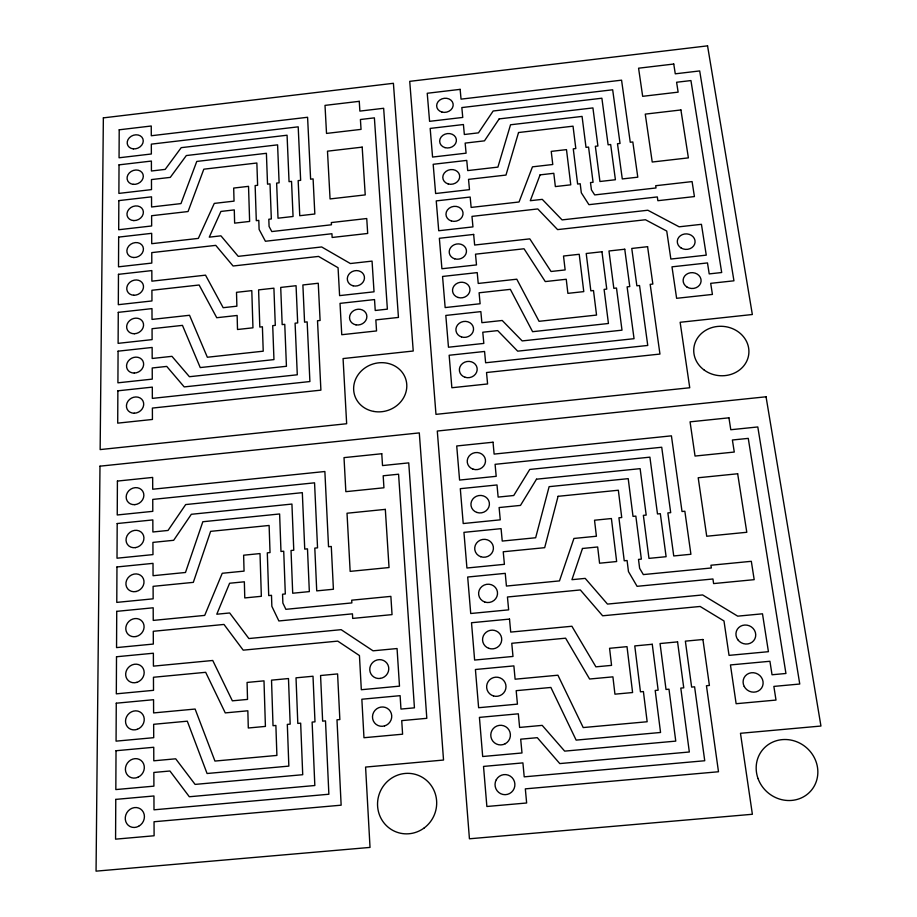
<?xml version="1.0" encoding="UTF-8"?>
<svg xmlns="http://www.w3.org/2000/svg" width="917" height="917" viewBox="0 0 917 917"><rect width="100%" height="100%" fill="white"/><g stroke="black" fill="none" stroke-linecap="round" stroke-linejoin="round"><path stroke-width="1.38" d="M115.771 799.395L115.576 839.158L154.102 835.765L154.045 821.747L341.147 805.183L336.986 719.811L339.852 719.547L337.594 673.926L320.572 675.52L322.635 721.14L325.501 720.865L328.871 794.237L153.999 809.814L153.941 795.967L115.771 799.395M116.023 750.736L115.829 789.571L153.907 786.144L153.85 772.458L169.932 771.002L189.326 796.747L314.829 785.514L312.124 722.103L314.99 721.839L313.006 676.242L296.019 677.835L297.807 723.421L300.661 723.158L302.725 774.705L195.092 784.402L175.697 758.806L153.804 760.801L153.747 747.275L116.023 750.736M116.264 703.201L116.069 741.142L153.712 737.681L153.655 724.304L187.309 721.186L207.07 773.501L288.844 766.108L287.319 724.396L290.173 724.132L288.477 678.546L271.524 680.15L273.025 725.714L275.879 725.45L276.9 755.425L214.945 761.064L195.115 709.047L153.609 712.922L153.552 699.705L116.264 703.201M116.505 656.755L116.321 693.837L153.517 690.329L153.46 677.262L205.672 672.31L225.261 712.899L247.842 710.79L248.301 727.995L265.414 726.413L263.993 680.85L247.074 682.443L247.533 699.407L232.356 700.829L212.744 660.481L153.426 666.132L153.368 653.225L116.505 656.755M116.734 611.352L116.551 647.597L153.334 644.055L153.277 631.286L223.989 624.443L243.2 650.153L337.754 641.121L359.441 655.563L361.321 689.722L399.491 686.157L397.061 648.537L373.047 650.818L341.147 629.67L248.874 638.541L229.674 612.969L216.79 614.218L229.605 583.246L244.346 581.802L244.782 597.93L261.345 596.302L260.015 553.57L243.624 555.209L244.06 571.119L222.246 573.274L204.709 615.399L153.242 620.408L153.185 607.788L116.734 611.352M116.963 566.958L116.78 602.389L153.15 598.824L153.105 586.341L193.315 582.364L210.623 531.356L269.117 525.464L270.034 552.573L267.305 552.848L268.715 595.58L271.489 595.316L271.856 606.32L278.871 620.958L352.449 613.84L352.69 618.413L392.04 614.619L390.871 596.382L351.704 600.188L351.853 602.916L285.886 609.324L282.872 603.077L282.551 594.227L285.313 593.964L283.72 551.209L280.98 551.484L279.616 513.967L202.829 521.739L185.486 572.483L153.059 575.704L153.013 563.359L116.963 566.958M117.193 523.538L117.009 558.201L152.979 554.602L152.921 542.394L173.668 540.296L191.332 514.288L291.927 504.063L293.772 550.211L291.033 550.487L292.706 593.23L309.338 591.603L307.482 548.847L304.742 549.111L302.323 492.658L185.67 504.568L168.029 530.45L152.887 531.986L152.83 519.916L117.193 523.538M117.41 481.07L117.238 514.976L152.795 511.342L152.749 499.41L314.554 482.823L317.546 547.839L314.806 548.114L316.732 590.88L333.41 589.253L331.289 546.475L328.538 546.738L324.87 471.51L152.715 489.231L152.658 477.425L117.41 481.07M117.869 390.814L117.708 423.138L152.428 419.459L152.382 408.076L320.904 390.149L317.511 320.744L320.102 320.457L318.256 283.25L302.885 284.958L304.57 322.165L307.161 321.878L309.9 381.541L152.348 398.379L152.302 387.123L117.869 390.814M118.075 351.177L117.915 382.825L152.268 379.122L152.222 367.981L166.734 366.41L184.202 386.905L297.291 374.789L295.091 323.197L297.681 322.91L296.065 285.714L280.717 287.422L282.172 324.607L284.763 324.331L286.436 366.284L189.418 376.715L171.949 356.335L152.188 358.478L152.142 347.451L118.075 351.177M118.27 312.353L118.11 343.348L152.107 339.622L152.062 328.71L182.46 325.375L200.238 367.568L273.954 359.602L272.716 325.65L275.295 325.363L273.908 288.179L258.594 289.875L259.82 327.06L262.4 326.773L263.225 351.188L207.345 357.24L189.532 315.276L152.027 319.414L151.981 308.616L118.27 312.353M118.465 274.332L118.316 304.685L151.958 300.948L151.913 290.265L199.127 285.004L216.744 317.718L237.136 315.471L237.514 329.501L252.954 327.805L251.797 290.632L236.506 292.328L236.884 306.186L223.175 307.699L205.534 275.157L151.878 281.164L151.832 270.584L118.465 274.332M118.66 237.102L118.511 266.824L151.798 263.076L151.763 252.611L215.759 245.366L233.078 265.999L318.554 256.416L338.064 267.73L339.599 295.618L374.033 291.812L372.05 261.116L350.363 263.534L321.661 246.96L238.237 256.347L220.928 235.829L209.271 237.159L220.928 211.437L234.282 209.901L234.637 223.14L249.63 221.433L248.53 186.346L233.686 188.065L234.041 201.132L214.28 203.402L198.336 238.397L151.729 243.693L151.683 233.331L118.66 237.102M118.843 200.605L118.694 229.743L151.649 225.972L151.614 215.724L188.054 211.54L203.815 169.186L256.863 163.008L257.62 185.303L255.144 185.589L256.301 220.665L258.8 220.378L259.11 229.41L265.414 241.251L331.931 233.732L332.137 237.469L367.694 233.457L366.743 218.533L331.335 222.556L331.45 224.78L271.799 231.554L269.082 226.488L268.819 219.243L271.329 218.957L270.011 183.87L267.535 184.157L266.4 153.299L196.765 161.438L180.97 203.597L151.58 206.978L151.534 196.834L118.843 200.605M119.027 164.854L118.889 193.395L151.511 189.613L151.465 179.572L170.287 177.382L186.334 155.546L277.599 144.852L279.112 182.815L276.636 183.102L278.011 218.189L293.062 216.481L291.537 181.383L289.05 181.669L287.067 135.223L181.211 147.66L165.186 169.393L151.431 170.998L151.397 161.06L119.027 164.854M119.21 129.801L119.061 157.781L151.362 153.987L151.328 144.141L298.197 126.833L300.65 180.328L298.163 180.615L299.756 215.713L314.829 213.993L313.098 178.895L310.611 179.182L307.585 117.273L151.294 135.739L151.248 125.996L119.21 129.801M99.987 466.168L96.056 871.15L370.021 847.411L365.585 767.071L443.53 760.044L419.298 432.904L99.987 466.168M103.357 117.869L100.148 449.582L346.66 423.734L343.073 358.57L413.235 351.016L393.404 83.298L103.357 117.869M558.075 496.315L544.675 547.678L503.238 551.77L504.407 564.333L466.925 568.013L463.945 532.353L501.083 528.65L502.241 541.064L535.654 537.752L549.123 486.663L628.214 478.651L633.017 516.386L635.836 516.111L641.35 559.118L638.496 559.404L639.63 568.299L643.333 574.581L711.34 567.978L710.939 565.239L751.321 561.307L754.187 579.659L713.609 583.579L712.933 578.982L637.086 586.318L628.466 571.6L627.09 560.516L624.236 560.791L618.918 517.796L621.737 517.52L618.345 490.24L558.075 496.315M518.541 132.529L505.978 175.067L468.53 179.365L469.481 189.647L435.621 193.521L433.179 164.292L466.753 160.406L467.704 170.585L497.908 167.112L510.528 124.781L582.066 116.413L586.009 147.362L588.554 147.075L593.07 182.277L590.491 182.575L591.419 189.842L594.686 194.92L656.01 187.962L655.689 185.715L692.083 181.589L694.421 196.57L657.867 200.697L657.317 196.937L588.932 204.674L581.321 192.799L580.197 183.744L577.63 184.042L573.274 148.841L575.819 148.543L573.033 126.179L518.541 132.529M582.478 548.481L571.944 579.682L585.206 578.386L607.478 604.085L702.628 594.938L737.704 616.155L762.486 613.805L768.423 651.689L729.038 655.368L723.983 620.958L700.129 606.469L602.629 615.788L580.335 589.952L507.445 597.001L508.648 609.851L470.73 613.507L467.681 577.022L505.244 573.354L506.425 586.055L559.485 580.897L573.927 538.462L596.405 536.239L594.525 520.226L611.41 518.541L616.648 561.536L599.569 563.21L597.666 546.979L582.478 548.481M540.079 174.872L530.29 200.708L542.268 199.356L562.075 219.897L647.838 210.245L679.13 226.808L701.436 224.321L706.262 255.144L670.854 259.053L666.739 231.061L645.465 219.748L557.593 229.605L537.763 208.938L471.98 216.378L472.954 226.889L438.727 230.74L436.24 200.903L470.169 197.04L471.143 207.425L519.045 201.992L532.468 166.837L552.768 164.498L551.232 151.385L566.488 149.62L570.764 184.821L555.358 186.575L553.799 173.302L540.079 174.872M536.502 479.19L520.478 505.405L499.112 507.548L500.258 519.836L463.211 523.538L460.3 488.681L497.003 484.955L498.137 497.083L513.738 495.512L529.751 469.435L649.901 457.159L657.489 513.956L660.32 513.669L666.109 556.699L648.961 558.373L643.367 515.354L646.187 515.079L640.123 468.656L536.502 479.19M499.18 118.901L484.474 140.84L465.148 143.098L466.088 153.173L432.572 157.059L430.176 128.414L463.417 124.529L464.346 134.501L478.468 132.85L493.163 111.003L601.884 98.222L608.12 144.817L610.665 144.519L615.41 179.732L599.936 181.497L595.351 146.284L597.907 145.998L592.921 107.919L499.18 118.901M707.557 45.85L409.727 81.349L435.976 414.358L689.744 387.753L680.139 322.28L752.341 314.508L707.557 45.85M359.258 101.329L325.008 105.386L326.521 133.424L361.046 129.377L360.415 119.508L374.388 117.857L387.375 309.155L375.236 310.485L374.526 299.572L340.024 303.367L341.754 334.716L376.555 330.934L375.844 319.895L398.448 317.431L383.65 108.286L359.877 111.095L359.258 101.329M460.139 89.362L427.23 93.27L429.58 121.331L462.753 117.433L461.836 107.564L612.671 89.786L620.041 143.442L617.485 143.728L622.288 178.941L637.785 177.176L632.822 141.963L630.266 142.25L621.566 80.169L461.045 99.139L460.139 89.362M673.754 64.03L638.576 68.202L642.668 96.319L678.133 92.147L676.597 82.255L690.937 80.57L721.69 272.521L709.208 273.896L707.488 262.927L671.989 266.836L676.62 298.312L712.429 294.426L710.686 283.342L733.944 280.797L699.694 70.93L675.279 73.819L673.754 64.03M362.181 147.133L327.484 151.179L330.063 198.932L365.23 194.897L362.181 147.133M680.918 109.96L645.259 114.121L652.228 162.022L688.392 157.873L680.918 109.96M473.653 234.431L439.358 238.282L441.914 268.75L476.496 264.91L475.499 254.181L524.043 248.771L545.271 281.576L566.236 279.261L567.887 293.348L583.774 291.617L579.223 254.284L563.508 256.026L565.147 269.93L551.048 271.489L529.808 238.867L474.651 245.034L473.653 234.431M601.965 251.762L586.215 253.505L590.835 290.838L593.494 290.551L596.543 315.07L539.058 321.305L516.787 279.204L478.227 283.445L477.218 272.613L442.556 276.453L445.158 307.573L480.118 303.745L479.098 292.787L510.356 289.359L532.594 331.69L608.441 323.495L604.097 289.394L606.756 289.096L601.965 251.762M624.752 249.229L608.98 250.983L613.828 288.328L616.488 288.03L622.001 330.166L522.174 340.918L502.218 320.48L481.883 322.681L480.852 311.62L445.811 315.437L448.47 347.222L483.821 343.417L482.778 332.229L497.702 330.613L517.681 351.165L634.048 338.694L627.113 286.872L629.773 286.574L624.752 249.229M647.585 246.696L631.767 248.45L636.868 285.806L639.527 285.508L647.757 345.445L485.62 362.765L484.566 351.463L449.147 355.257L451.863 387.742L487.592 383.959L486.526 372.52L659.953 354.065L650.176 284.35L652.847 284.052L647.585 246.696M766.05 396.786L437.294 431.036L469.435 838.791L752.376 814.273L740.477 733.291L820.944 726.035L766.05 396.786M381.77 453.732L344.013 457.629L345.847 491.661L383.936 487.775L383.18 475.785L398.574 474.215L414.438 707.832L400.97 709.07L400.11 695.671L361.848 699.235L363.969 737.726L402.597 734.196L401.726 720.624L426.806 718.32L408.741 462.879L382.527 465.572L381.77 453.732M493.025 442.223L456.723 445.971L459.577 480.061L496.2 476.324L495.088 464.323L661.719 447.244L670.694 512.637L667.863 512.912L673.743 555.954L690.914 554.269L684.85 511.228L682.019 511.503L671.416 435.839L494.125 454.087L493.025 442.223M728.935 417.82L690.065 421.843L695.04 456.047L734.276 452.047L732.396 440L748.261 438.372L785.938 673.479L772.034 674.763L769.925 661.272L730.448 664.94L736.133 703.717L776 700.072L773.856 686.409L799.762 684.025L757.797 426.955L730.792 429.729L728.935 417.82M385.323 509.371L347.016 513.233L350.156 571.371L389.037 567.543L385.323 509.371M737.669 473.768L698.204 477.757L706.72 536.239L746.793 532.284L737.669 473.768M509.508 619.09L471.51 622.735L474.628 660.057L512.993 656.446L511.766 643.287L565.606 638.186L589.608 679.016L612.911 676.849L614.94 694.169L632.592 692.541L627.01 646.657L609.564 648.296L611.559 665.375L595.912 666.842L571.887 626.254L510.723 632.088L509.508 619.09M652.262 644.273L634.77 645.923L640.456 691.819L643.402 691.544L647.161 721.748L583.212 727.559L557.914 675.21L515.113 679.199L513.875 665.891L475.419 669.502L478.617 707.718L517.44 704.141L516.179 690.673L550.888 687.452L576.151 740.111L660.549 732.477L655.197 690.455L658.142 690.192L652.262 644.273M677.571 641.889L660.045 643.539L666.017 689.458L668.974 689.183L675.76 741.119L564.666 751.126L542.199 725.37L519.607 727.433L518.334 713.816L479.419 717.381L482.686 756.514L521.991 752.972L520.696 739.182L537.293 737.681L559.783 763.586L689.332 751.997L680.792 688.094L683.75 687.83L677.571 641.889M702.926 639.504L685.366 641.155L691.636 687.097L694.593 686.822L704.737 760.743L524.215 776.837L522.908 762.887L483.523 766.417L486.87 806.49L526.645 802.994L525.326 788.861L718.492 771.759L706.445 685.733L709.403 685.457L702.926 639.504M356.025 324.859A8.757 7.806 -17.5 0 0 366.559 314.497A8.757 7.806 -17.5 0 0 352.013 311.952A8.757 7.806 -17.5 0 0 356.025 324.859M353.137 285.806A8.666 7.645 -16.9 0 0 364.301 276.269A8.666 7.645 -16.9 0 0 350.214 272.888A8.666 7.645 -16.9 0 0 353.137 285.806M133.297 184.351A8.333 6.958 -23.8 0 0 142.983 174.253A8.333 6.958 -23.8 0 0 129.308 172.958A8.333 6.958 -23.8 0 0 133.297 184.351M134.318 333.742A8.711 7.531 -28 0 0 142.8 321.856A8.711 7.531 -28 0 0 128.208 322.211A8.711 7.531 -28 0 0 134.318 333.742M133.332 148.875A8.242 6.832 -23 0 0 142.926 138.96A8.242 6.832 -23 0 0 129.389 137.722A8.242 6.832 -23 0 0 133.332 148.875M134.26 413.223A8.918 7.84 -31 0 0 142.926 400.878A8.918 7.84 -31 0 0 128.013 401.165A8.918 7.84 -31 0 0 134.26 413.223M133.825 220.584A8.425 7.095 -24.6 0 0 142.857 209.798A8.425 7.095 -24.6 0 0 128.839 209.351A8.425 7.095 -24.6 0 0 133.825 220.584M134.295 373.059A8.815 7.68 -29.4 0 0 142.869 360.943A8.815 7.68 -29.4 0 0 128.116 361.275A8.815 7.68 -29.4 0 0 134.295 373.059M133.79 257.528A8.517 7.244 -25.6 0 0 142.914 246.547A8.517 7.244 -25.6 0 0 128.758 246.043A8.517 7.244 -25.6 0 0 133.79 257.528M133.756 295.24A8.608 7.382 -26.7 0 0 142.972 284.052A8.608 7.382 -26.7 0 0 128.667 283.502A8.608 7.382 -26.7 0 0 133.756 295.24M373.815 411.446A26.811 24.369 -17.8 0 0 405.772 379.168A26.811 24.369 -17.8 0 0 361.08 371.202A26.811 24.369 -17.8 0 0 373.815 411.446M380.303 678.42A9.651 9.308 -39.2 0 0 386.94 663.22A9.651 9.308 -39.2 0 0 370.56 665.582A9.651 9.308 -39.2 0 0 380.303 678.42M384.521 725.92A9.8 9.491 -48.5 0 0 388.991 709.655A9.8 9.491 -48.5 0 0 372.841 714.343A9.8 9.491 -48.5 0 0 384.521 725.92M137.321 729.302A9.881 8.998 -50.3 0 0 141.505 713.036A9.881 8.998 -50.3 0 0 125.835 718.768A9.881 8.998 -50.3 0 0 137.321 729.302M134.822 504.648A9.17 8.184 -35.3 0 0 142.777 491.271A9.17 8.184 -35.3 0 0 127.452 492.532A9.17 8.184 -35.3 0 0 134.822 504.648M135.429 547.621A9.296 8.345 -37.8 0 0 142.513 533.545A9.296 8.345 -37.8 0 0 127.027 535.849A9.296 8.345 -37.8 0 0 135.429 547.621M136.679 682.408A9.72 8.838 -46.8 0 0 141.906 666.716A9.72 8.838 -46.8 0 0 126.168 671.29A9.72 8.838 -46.8 0 0 136.679 682.408M136.037 636.524A9.571 8.666 -43.5 0 0 142.261 621.474A9.571 8.666 -43.5 0 0 126.523 624.901A9.571 8.666 -43.5 0 0 136.037 636.524M137.974 777.249A10.053 9.159 -53.9 0 0 141.058 760.457A10.053 9.159 -53.9 0 0 125.56 767.391A10.053 9.159 -53.9 0 0 137.974 777.249M136.06 591.511A9.422 8.505 -40.5 0 0 142.204 576.782A9.422 8.505 -40.5 0 0 126.638 580.174A9.422 8.505 -40.5 0 0 136.06 591.511M138.616 826.297A10.236 9.308 -57.5 0 0 140.576 809.023A10.236 9.308 -57.5 0 0 125.32 817.185A10.236 9.308 -57.5 0 0 138.616 826.297M424.25 827.902A30.376 29.459 -69.2 0 0 419.424 775.828A30.376 29.459 -69.2 0 0 377.666 807.052A30.376 29.459 -69.2 0 0 424.25 827.902M681.148 248.014A8.895 7.76 1.2 0 0 695.063 242.306A8.895 7.76 1.2 0 0 682.386 234.603A8.895 7.76 1.2 0 0 681.148 248.014M687.016 287.067A8.998 7.932 2.3 0 0 701.081 281.278A8.998 7.932 2.3 0 0 688.243 273.381A8.998 7.932 2.3 0 0 687.016 287.067M496.28 779.725A10.064 9.938 85.9 0 0 505.141 794.684A10.064 9.938 85.9 0 0 513.486 779.461A10.064 9.938 85.9 0 0 496.28 779.725M505.244 743.744A9.835 9.812 -58.5 0 0 505.737 726.722A9.835 9.812 -58.5 0 0 490.778 734.838A9.835 9.812 -58.5 0 0 505.244 743.744M458.076 297.475A8.769 7.806 -11 0 0 469.871 288.523A8.769 7.806 -11 0 0 455.783 284.155A8.769 7.806 -11 0 0 458.076 297.475M758.027 778.533A31.694 29.631 40.4 0 0 810.639 791.142A31.694 29.631 40.4 0 0 792.357 740.386A31.694 29.631 40.4 0 0 758.027 778.533M480.726 556.711A9.376 8.941 -11.8 0 0 493.312 546.704A9.376 8.941 -11.8 0 0 478.181 541.42A9.376 8.941 -11.8 0 0 480.726 556.711M441.879 112.046A8.322 7.038 -10.9 0 0 453.101 103.816A8.322 7.038 -10.9 0 0 439.759 100.056A8.322 7.038 -10.9 0 0 441.879 112.046M444.986 147.626A8.413 7.176 -10.9 0 0 456.322 139.258A8.413 7.176 -10.9 0 0 442.831 135.372A8.413 7.176 -10.9 0 0 444.986 147.626M454.706 258.823A8.677 7.634 -11 0 0 466.375 250.032A8.677 7.634 -11 0 0 452.448 245.79A8.677 7.634 -11 0 0 454.706 258.823M451.393 220.986A8.585 7.485 -11 0 0 462.959 212.331A8.585 7.485 -11 0 0 449.17 208.216A8.585 7.485 -11 0 0 451.393 220.986M461.526 336.952A8.861 7.978 -11.1 0 0 473.447 327.839A8.861 7.978 -11.1 0 0 459.199 323.334A8.861 7.978 -11.1 0 0 461.526 336.952M448.161 183.927A8.494 7.325 -11 0 0 459.612 175.422A8.494 7.325 -11 0 0 445.971 171.422A8.494 7.325 -11 0 0 448.161 183.927M465.057 377.277A8.952 8.15 -11.1 0 0 477.092 368.015A8.952 8.15 -11.1 0 0 462.684 363.373A8.952 8.15 -11.1 0 0 465.057 377.277M704.336 370.17A27.613 24.702 5.8 0 0 748.65 355.005A27.613 24.702 5.8 0 0 710.984 327.885A27.613 24.702 5.8 0 0 704.336 370.17M484.68 601.988A9.479 9.159 -12.3 0 0 497.415 591.786A9.479 9.159 -12.3 0 0 482.09 586.341A9.479 9.159 -12.3 0 0 484.68 601.988M488.738 648.319A9.594 9.365 -13.3 0 0 501.599 637.923A9.594 9.365 -13.3 0 0 486.09 632.306A9.594 9.365 -13.3 0 0 488.738 648.319M476.863 512.443A9.273 8.746 -11.5 0 0 489.311 502.619A9.273 8.746 -11.5 0 0 474.353 497.507A9.273 8.746 -11.5 0 0 476.863 512.443M473.08 469.172A9.17 8.551 -11.3 0 0 485.402 459.532A9.17 8.551 -11.3 0 0 470.616 454.568A9.17 8.551 -11.3 0 0 473.08 469.172M493.529 695.957A9.709 9.594 -16.4 0 0 505.748 684.472A9.709 9.594 -16.4 0 0 489.667 679.806A9.709 9.594 -16.4 0 0 493.529 695.957M744.226 686.478A10.179 9.583 30.7 0 0 761.568 688.082A10.179 9.583 30.7 0 0 753.522 672.734A10.179 9.583 30.7 0 0 744.226 686.478M737.795 639.699A10.007 9.399 25.2 0 0 754.863 638.851A10.007 9.399 25.2 0 0 744.845 625.027A10.007 9.399 25.2 0 0 737.795 639.699"/></g></svg>
